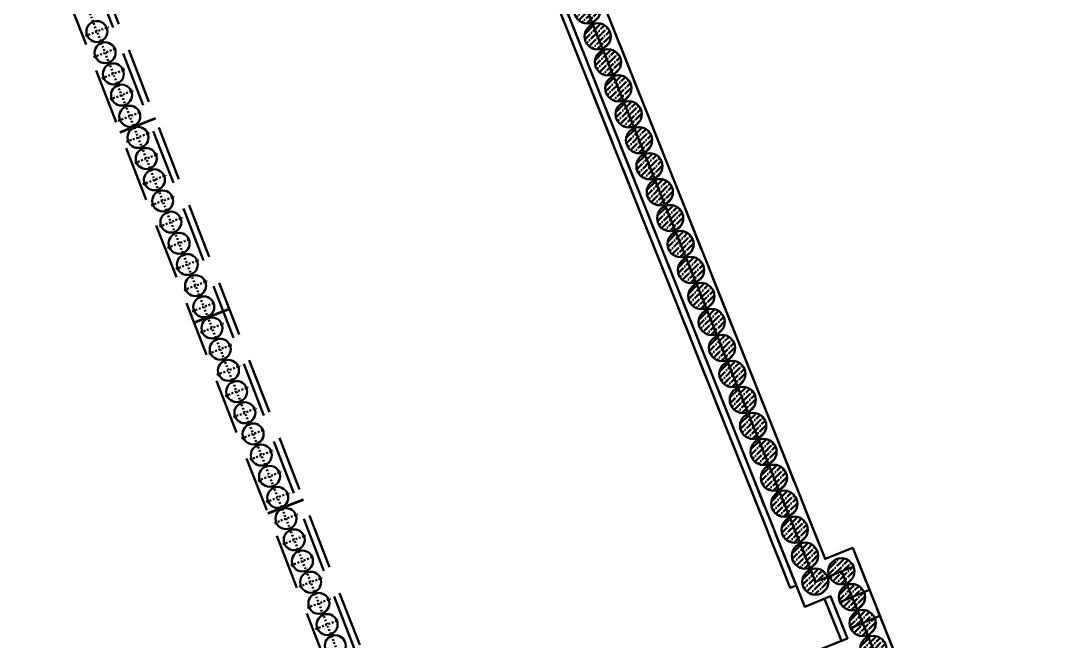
# Model space of a CAD drawing. Extents: x 9773 to 10136, y 10676 to 11757.
# Drawn here: x 9904.7 to 9964.5, y 11186.2 to 11221.7 of the extents above; entities that cross this region are included whole.
import ezdxf

# ---------------------------------------------------------------- set-up
doc = ezdxf.new("R2010")
doc.units = 0
for name, pattern in [('CONTI', [0]), ('DASHDOT', [1, 0.5, -0.25, 0, -0.25]), ('HIDDEN2', [4.7625, 3.175, -1.5875])]:
    doc.linetypes.add(name, pattern=pattern)
for name, color, linetype, lineweight in [('HATCH', 8, 'Continuous', 0), ('OSI', 3, 'DASHDOT', 9), ('SIZE', 142, 'Continuous', 9), ('ПС', 5, 'Continuous', 40)]:
    doc.layers.add(name, color=color, linetype=linetype, lineweight=lineweight)
doc.layers.add('HIDDEN', color=6, linetype='HIDDEN2')
doc.layers.add('PILE_HID', color=40, linetype='CONTI')
pattern_1 = [(45, (-43.69053, 106.80933), (0.1178658616, 0.4321748258), [0.555625, -0.111125, 0, -0.111125])]
pattern_2 = [(45, (-43.09704, 105.32348), (0.1178658616, 0.4321748258), [0.555625, -0.111125, 0, -0.111125])]
pattern_3 = [(45, (-42.50355, 103.83762), (0.1178658616, 0.4321748258), [0.555625, -0.111125, 0, -0.111125])]
pattern_4 = [(45, (-41.91006, 102.35176), (0.1178658616, 0.4321748258), [0.555625, -0.111125, 0, -0.111125])]
pattern_5 = [(45, (-41.31657, 100.8659), (0.1178658616, 0.4321748258), [0.555625, -0.111125, 0, -0.111125])]
pattern_6 = [(45, (-40.72308, 99.38005), (0.1178658616, 0.4321748258), [0.555625, -0.111125, 0, -0.111125])]
pattern_7 = [(45, (-40.12958, 97.8942), (0.1178658616, 0.4321748258), [0.555625, -0.111125, 0, -0.111125])]
pattern_8 = [(45, (-39.5361, 96.40834), (0.1178658616, 0.4321748258), [0.555625, -0.111125, 0, -0.111125])]
pattern_9 = [(45, (-38.9426, 94.92248), (0.1178658616, 0.4321748258), [0.555625, -0.111125, 0, -0.111125])]
pattern_10 = [(45, (-38.34911, 93.43662), (0.1178658616, 0.4321748258), [0.555625, -0.111125, 0, -0.111125])]
pattern_11 = [(45, (-37.75562, 91.95077), (0.1178658616, 0.4321748258), [0.555625, -0.111125, 0, -0.111125])]
pattern_12 = [(45, (-37.16213, 90.46491), (0.1178658616, 0.4321748258), [0.555625, -0.111125, 0, -0.111125])]
pattern_13 = [(45, (-36.56864, 88.97906), (0.1178658616, 0.4321748258), [0.555625, -0.111125, 0, -0.111125])]
pattern_14 = [(45, (-35.97515, 87.4932), (0.1178658616, 0.4321748258), [0.555625, -0.111125, 0, -0.111125])]
pattern_15 = [(45, (-35.38166, 86.00734), (0.1178658616, 0.4321748258), [0.555625, -0.111125, 0, -0.111125])]
pattern_16 = [(45, (-34.78817, 84.52149), (0.1178658616, 0.4321748258), [0.555625, -0.111125, 0, -0.111125])]
pattern_17 = [(45, (-34.19468, 83.03563), (0.1178658616, 0.4321748258), [0.555625, -0.111125, 0, -0.111125])]
pattern_18 = [(45, (-33.6012, 81.54977), (0.1178658616, 0.4321748258), [0.555625, -0.111125, 0, -0.111125])]
pattern_19 = [(45, (-33.0077, 80.06392), (0.1178658616, 0.4321748258), [0.555625, -0.111125, 0, -0.111125])]
pattern_20 = [(45, (-32.4142, 78.57806), (0.1178658616, 0.4321748258), [0.555625, -0.111125, 0, -0.111125])]
pattern_21 = [(45, (-31.82072, 77.0922), (0.1178658616, 0.4321748258), [0.555625, -0.111125, 0, -0.111125])]
pattern_22 = [(45, (-31.22723, 75.60635), (0.1178658616, 0.4321748258), [0.555625, -0.111125, 0, -0.111125])]
pattern_23 = [(45, (-30.63374, 74.1205), (0.1178658616, 0.4321748258), [0.555625, -0.111125, 0, -0.111125])]
pattern_24 = [(45, (-29.14788, 74.71398), (0.1178658616, 0.4321748258), [0.555625, -0.111125, 0, -0.111125])]
pattern_25 = [(45, (-28.55449, 73.22837), (0.1178658616, 0.4321748258), [0.555625, -0.111125, 0, -0.111125])]
pattern_26 = [(45, (-27.9304, 71.75482), (0.1178658616, 0.4321748258), [0.555625, -0.111125, 0, -0.111125])]
pattern_27 = [(45, (-27.32146, 70.27477), (0.1178658616, 0.4321748258), [0.555625, -0.111125, 0, -0.111125])]

# ---------------------------------------------------------------- blocks, each defined once
blk = doc.blocks.new('45245242')
at = {"layer": 'HATCH', "lineweight": 50}
h = blk.add_hatch(dxfattribs=at)
h.set_pattern_fill('ANSI36', color=5, scale=0.07)
h.set_pattern_definition(pattern_1)
h.paths.add_polyline_path([(9936.786, 11222.993, 0.306578), (9936.314, 11222.297, 0.095507), (9936.368, 11222.018), (9937.064, 11222.297)])
h.paths.add_polyline_path([(9936.786, 11222.993), (9937.064, 11222.297), (9937.761, 11222.576, 0.414214)])
h.paths.add_polyline_path([(9937.814, 11222.297, 0.095507), (9937.761, 11222.576), (9937.064, 11222.297), (9937.343, 11221.601, 0.306578)])
h.paths.add_polyline_path([(9937.064, 11222.297), (9936.368, 11222.018, 0.414214), (9937.343, 11221.601)])
h = blk.add_hatch(dxfattribs=at)
h.set_pattern_fill('ANSI36', color=5, scale=0.07)
h.set_pattern_definition(pattern_2)
h.paths.add_polyline_path([(9937.379, 11221.507, 0.306578), (9936.908, 11220.811, 0.095507), (9936.962, 11220.532), (9937.658, 11220.811)])
h.paths.add_polyline_path([(9937.379, 11221.507), (9937.658, 11220.811), (9938.354, 11221.09, 0.414214)])
h.paths.add_polyline_path([(9938.408, 11220.811, 0.095507), (9938.354, 11221.09), (9937.658, 11220.811), (9937.937, 11220.115, 0.306578)])
h.paths.add_polyline_path([(9937.658, 11220.811), (9936.962, 11220.532, 0.414214), (9937.937, 11220.115)])
h = blk.add_hatch(dxfattribs=at)
h.set_pattern_fill('ANSI36', color=5, scale=0.07)
h.set_pattern_definition(pattern_3)
h.paths.add_polyline_path([(9937.973, 11220.021, 0.306578), (9937.501, 11219.325, 0.095507), (9937.555, 11219.046), (9938.251, 11219.325)])
h.paths.add_polyline_path([(9937.973, 11220.021), (9938.251, 11219.325), (9938.948, 11219.604, 0.414214)])
h.paths.add_polyline_path([(9939.001, 11219.325, 0.095507), (9938.948, 11219.604), (9938.251, 11219.325), (9938.53, 11218.629, 0.306578)])
h.paths.add_polyline_path([(9938.251, 11219.325), (9937.555, 11219.046, 0.414214), (9938.53, 11218.629)])
h = blk.add_hatch(dxfattribs=at)
h.set_pattern_fill('ANSI36', color=5, scale=0.07)
h.set_pattern_definition(pattern_4)
h.paths.add_polyline_path([(9938.566, 11218.536, 0.306578), (9938.095, 11217.839, 0.095507), (9938.149, 11217.56), (9938.845, 11217.839)])
h.paths.add_polyline_path([(9938.566, 11218.536), (9938.845, 11217.839), (9939.541, 11218.118, 0.414214)])
h.paths.add_polyline_path([(9939.595, 11217.839, 0.095507), (9939.541, 11218.118), (9938.845, 11217.839), (9939.124, 11217.143, 0.306578)])
h.paths.add_polyline_path([(9938.845, 11217.839), (9938.149, 11217.56, 0.414214), (9939.124, 11217.143)])
h = blk.add_hatch(dxfattribs=at)
h.set_pattern_fill('ANSI36', color=5, scale=0.07)
h.set_pattern_definition(pattern_5)
h.paths.add_polyline_path([(9939.16, 11217.05, 0.306578), (9938.688, 11216.353, 0.095507), (9938.742, 11216.075), (9939.438, 11216.353)])
h.paths.add_polyline_path([(9939.16, 11217.05), (9939.438, 11216.353), (9940.135, 11216.632, 0.414214)])
h.paths.add_polyline_path([(9940.188, 11216.353, 0.095507), (9940.135, 11216.632), (9939.438, 11216.353), (9939.717, 11215.657, 0.306578)])
h.paths.add_polyline_path([(9939.438, 11216.353), (9938.742, 11216.075, 0.414214), (9939.717, 11215.657)])
h = blk.add_hatch(dxfattribs=at)
h.set_pattern_fill('ANSI36', color=5, scale=0.07)
h.set_pattern_definition(pattern_6)
h.paths.add_polyline_path([(9939.753, 11215.564, 0.306578), (9939.282, 11214.868, 0.095507), (9939.336, 11214.589), (9940.032, 11214.868)])
h.paths.add_polyline_path([(9939.753, 11215.564), (9940.032, 11214.868), (9940.728, 11215.146, 0.414214)])
h.paths.add_polyline_path([(9940.782, 11214.868, 0.095507), (9940.728, 11215.146), (9940.032, 11214.868), (9940.311, 11214.171, 0.306578)])
h.paths.add_polyline_path([(9940.032, 11214.868), (9939.336, 11214.589, 0.414214), (9940.311, 11214.171)])
h = blk.add_hatch(dxfattribs=at)
h.set_pattern_fill('ANSI36', color=5, scale=0.07)
h.set_pattern_definition(pattern_7)
h.paths.add_polyline_path([(9940.347, 11214.078, 0.306578), (9939.875, 11213.382, 0.095507), (9939.929, 11213.103), (9940.625, 11213.382)])
h.paths.add_polyline_path([(9940.347, 11214.078), (9940.625, 11213.382), (9941.322, 11213.661, 0.414214)])
h.paths.add_polyline_path([(9941.375, 11213.382, 0.095507), (9941.322, 11213.661), (9940.625, 11213.382), (9940.904, 11212.685, 0.306578)])
h.paths.add_polyline_path([(9940.625, 11213.382), (9939.929, 11213.103, 0.414214), (9940.904, 11212.685)])
h = blk.add_hatch(dxfattribs=at)
h.set_pattern_fill('ANSI36', color=5, scale=0.07)
h.set_pattern_definition(pattern_8)
h.paths.add_polyline_path([(9940.94, 11212.592, 0.306578), (9940.469, 11211.896, 0.095507), (9940.523, 11211.617), (9941.219, 11211.896)])
h.paths.add_polyline_path([(9940.94, 11212.592), (9941.219, 11211.896), (9941.915, 11212.175, 0.414214)])
h.paths.add_polyline_path([(9941.969, 11211.896, 0.095507), (9941.915, 11212.175), (9941.219, 11211.896), (9941.498, 11211.2, 0.306578)])
h.paths.add_polyline_path([(9941.219, 11211.896), (9940.523, 11211.617, 0.414214), (9941.498, 11211.2)])
h = blk.add_hatch(dxfattribs=at)
h.set_pattern_fill('ANSI36', color=5, scale=0.07)
h.set_pattern_definition(pattern_9)
h.paths.add_polyline_path([(9941.534, 11211.106, 0.306578), (9941.062, 11210.41, 0.095507), (9941.116, 11210.131), (9941.812, 11210.41)])
h.paths.add_polyline_path([(9941.534, 11211.106), (9941.812, 11210.41), (9942.509, 11210.689, 0.414214)])
h.paths.add_polyline_path([(9942.562, 11210.41, 0.095507), (9942.509, 11210.689), (9941.812, 11210.41), (9942.091, 11209.714, 0.306578)])
h.paths.add_polyline_path([(9941.812, 11210.41), (9941.116, 11210.131, 0.414214), (9942.091, 11209.714)])
h = blk.add_hatch(dxfattribs=at)
h.set_pattern_fill('ANSI36', color=5, scale=0.07)
h.set_pattern_definition(pattern_10)
h.paths.add_polyline_path([(9942.127, 11209.62, 0.306578), (9941.656, 11208.924, 0.095507), (9941.71, 11208.645), (9942.406, 11208.924)])
h.paths.add_polyline_path([(9942.127, 11209.62), (9942.406, 11208.924), (9943.102, 11209.203, 0.414214)])
h.paths.add_polyline_path([(9943.156, 11208.924, 0.095507), (9943.102, 11209.203), (9942.406, 11208.924), (9942.685, 11208.228, 0.306578)])
h.paths.add_polyline_path([(9942.406, 11208.924), (9941.71, 11208.645, 0.414214), (9942.685, 11208.228)])
h = blk.add_hatch(dxfattribs=at)
h.set_pattern_fill('ANSI36', color=5, scale=0.07)
h.set_pattern_definition(pattern_11)
h.paths.add_polyline_path([(9942.721, 11208.135, 0.306578), (9942.249, 11207.438, 0.095507), (9942.303, 11207.159), (9942.999, 11207.438)])
h.paths.add_polyline_path([(9942.721, 11208.135), (9942.999, 11207.438), (9943.696, 11207.717, 0.414214)])
h.paths.add_polyline_path([(9943.749, 11207.438, 0.095507), (9943.696, 11207.717), (9942.999, 11207.438), (9943.278, 11206.742, 0.306578)])
h.paths.add_polyline_path([(9942.999, 11207.438), (9942.303, 11207.159, 0.414214), (9943.278, 11206.742)])
h = blk.add_hatch(dxfattribs=at)
h.set_pattern_fill('ANSI36', color=5, scale=0.07)
h.set_pattern_definition(pattern_12)
h.paths.add_polyline_path([(9943.314, 11206.649, 0.306578), (9942.843, 11205.952, 0.095507), (9942.897, 11205.674), (9943.593, 11205.952)])
h.paths.add_polyline_path([(9943.314, 11206.649), (9943.593, 11205.952), (9944.289, 11206.231, 0.414214)])
h.paths.add_polyline_path([(9944.343, 11205.952, 0.095507), (9944.289, 11206.231), (9943.593, 11205.952), (9943.872, 11205.256, 0.306578)])
h.paths.add_polyline_path([(9943.593, 11205.952), (9942.897, 11205.674, 0.414214), (9943.872, 11205.256)])
h = blk.add_hatch(dxfattribs=at)
h.set_pattern_fill('ANSI36', color=5, scale=0.07)
h.set_pattern_definition(pattern_13)
h.paths.add_polyline_path([(9943.908, 11205.163, 0.306578), (9943.436, 11204.467, 0.095507), (9943.49, 11204.188), (9944.186, 11204.467)])
h.paths.add_polyline_path([(9943.908, 11205.163), (9944.186, 11204.467), (9944.883, 11204.745, 0.414214)])
h.paths.add_polyline_path([(9944.936, 11204.467, 0.095507), (9944.883, 11204.745), (9944.186, 11204.467), (9944.465, 11203.77, 0.306578)])
h.paths.add_polyline_path([(9944.186, 11204.467), (9943.49, 11204.188, 0.414214), (9944.465, 11203.77)])
h = blk.add_hatch(dxfattribs=at)
h.set_pattern_fill('ANSI36', color=5, scale=0.07)
h.set_pattern_definition(pattern_14)
h.paths.add_polyline_path([(9944.501, 11203.677, 0.306578), (9944.03, 11202.981, 0.095507), (9944.084, 11202.702), (9944.78, 11202.981)])
h.paths.add_polyline_path([(9944.501, 11203.677), (9944.78, 11202.981), (9945.476, 11203.26, 0.414214)])
h.paths.add_polyline_path([(9945.53, 11202.981, 0.095507), (9945.476, 11203.26), (9944.78, 11202.981), (9945.059, 11202.284, 0.306578)])
h.paths.add_polyline_path([(9944.78, 11202.981), (9944.084, 11202.702, 0.414214), (9945.059, 11202.284)])
h = blk.add_hatch(dxfattribs=at)
h.set_pattern_fill('ANSI36', color=5, scale=0.07)
h.set_pattern_definition(pattern_15)
h.paths.add_polyline_path([(9945.095, 11202.191, 0.306578), (9944.623, 11201.495, 0.095507), (9944.677, 11201.216), (9945.373, 11201.495)])
h.paths.add_polyline_path([(9945.095, 11202.191), (9945.373, 11201.495), (9946.07, 11201.774, 0.414214)])
h.paths.add_polyline_path([(9946.123, 11201.495, 0.095507), (9946.07, 11201.774), (9945.373, 11201.495), (9945.652, 11200.799, 0.306578)])
h.paths.add_polyline_path([(9945.373, 11201.495), (9944.677, 11201.216, 0.414214), (9945.652, 11200.799)])
h = blk.add_hatch(dxfattribs=at)
h.set_pattern_fill('ANSI36', color=5, scale=0.07)
h.set_pattern_definition(pattern_16)
h.paths.add_polyline_path([(9945.688, 11200.705, 0.306578), (9945.217, 11200.009, 0.095507), (9945.271, 11199.73), (9945.967, 11200.009)])
h.paths.add_polyline_path([(9945.688, 11200.705), (9945.967, 11200.009), (9946.663, 11200.288, 0.414214)])
h.paths.add_polyline_path([(9946.717, 11200.009, 0.095507), (9946.663, 11200.288), (9945.967, 11200.009), (9946.246, 11199.313, 0.306578)])
h.paths.add_polyline_path([(9945.967, 11200.009), (9945.271, 11199.73, 0.414214), (9946.246, 11199.313)])
h = blk.add_hatch(dxfattribs=at)
h.set_pattern_fill('ANSI36', color=5, scale=0.07)
h.set_pattern_definition(pattern_17)
h.paths.add_polyline_path([(9946.282, 11199.219, 0.306578), (9945.81, 11198.523, 0.095507), (9945.864, 11198.244), (9946.56, 11198.523)])
h.paths.add_polyline_path([(9946.282, 11199.219), (9946.56, 11198.523), (9947.257, 11198.802, 0.414214)])
h.paths.add_polyline_path([(9947.31, 11198.523, 0.095507), (9947.257, 11198.802), (9946.56, 11198.523), (9946.839, 11197.827, 0.306578)])
h.paths.add_polyline_path([(9946.56, 11198.523), (9945.864, 11198.244, 0.414214), (9946.839, 11197.827)])
h = blk.add_hatch(dxfattribs=at)
h.set_pattern_fill('ANSI36', color=5, scale=0.07)
h.set_pattern_definition(pattern_18)
h.paths.add_polyline_path([(9946.875, 11197.734, 0.306578), (9946.404, 11197.037, 0.095507), (9946.458, 11196.758), (9947.154, 11197.037)])
h.paths.add_polyline_path([(9946.875, 11197.734), (9947.154, 11197.037), (9947.85, 11197.316, 0.414214)])
h.paths.add_polyline_path([(9947.904, 11197.037, 0.095507), (9947.85, 11197.316), (9947.154, 11197.037), (9947.433, 11196.341, 0.306578)])
h.paths.add_polyline_path([(9947.154, 11197.037), (9946.458, 11196.758, 0.414214), (9947.433, 11196.341)])
h = blk.add_hatch(dxfattribs=at)
h.set_pattern_fill('ANSI36', color=5, scale=0.07)
h.set_pattern_definition(pattern_19)
h.paths.add_polyline_path([(9947.469, 11196.248, 0.306578), (9946.997, 11195.551, 0.095507), (9947.051, 11195.273), (9947.747, 11195.551)])
h.paths.add_polyline_path([(9947.469, 11196.248), (9947.747, 11195.551), (9948.444, 11195.83, 0.414214)])
h.paths.add_polyline_path([(9948.497, 11195.551, 0.095507), (9948.444, 11195.83), (9947.747, 11195.551), (9948.026, 11194.855, 0.306578)])
h.paths.add_polyline_path([(9947.747, 11195.551), (9947.051, 11195.273, 0.414214), (9948.026, 11194.855)])
h = blk.add_hatch(dxfattribs=at)
h.set_pattern_fill('ANSI36', color=5, scale=0.07)
h.set_pattern_definition(pattern_20)
h.paths.add_polyline_path([(9948.062, 11194.762, 0.306578), (9947.591, 11194.066, 0.095507), (9947.645, 11193.787), (9948.341, 11194.066)])
h.paths.add_polyline_path([(9948.062, 11194.762), (9948.341, 11194.066), (9949.037, 11194.344, 0.414214)])
h.paths.add_polyline_path([(9949.091, 11194.066, 0.095507), (9949.037, 11194.344), (9948.341, 11194.066), (9948.62, 11193.369, 0.306578)])
h.paths.add_polyline_path([(9948.341, 11194.066), (9947.645, 11193.787, 0.414214), (9948.62, 11193.369)])
h = blk.add_hatch(dxfattribs=at)
h.set_pattern_fill('ANSI36', color=5, scale=0.07)
h.set_pattern_definition(pattern_21)
h.paths.add_polyline_path([(9948.655, 11193.276, 0.306578), (9948.184, 11192.58, 0.095507), (9948.238, 11192.301), (9948.934, 11192.58)])
h.paths.add_polyline_path([(9948.655, 11193.276), (9948.934, 11192.58), (9949.631, 11192.859, 0.414214)])
h.paths.add_polyline_path([(9949.684, 11192.58, 0.095507), (9949.631, 11192.859), (9948.934, 11192.58), (9949.213, 11191.883, 0.306578)])
h.paths.add_polyline_path([(9948.934, 11192.58), (9948.238, 11192.301, 0.414214), (9949.213, 11191.883)])
h = blk.add_hatch(dxfattribs=at)
h.set_pattern_fill('ANSI36', color=5, scale=0.07)
h.set_pattern_definition(pattern_22)
h.paths.add_polyline_path([(9949.249, 11191.79, 0.306578), (9948.778, 11191.094, 0.095507), (9948.832, 11190.815), (9949.528, 11191.094)])
h.paths.add_polyline_path([(9949.249, 11191.79), (9949.528, 11191.094), (9950.224, 11191.373, 0.414214)])
h.paths.add_polyline_path([(9950.278, 11191.094, 0.095507), (9950.224, 11191.373), (9949.528, 11191.094), (9949.807, 11190.398, 0.306578)])
h.paths.add_polyline_path([(9949.528, 11191.094), (9948.832, 11190.815, 0.414214), (9949.807, 11190.398)])
h = blk.add_hatch(dxfattribs=at)
h.set_pattern_fill('ANSI36', color=5, scale=0.07)
h.set_pattern_definition(pattern_24)
h.paths.add_polyline_path([(9951.328, 11190.898, 0.306578), (9950.857, 11190.201, 0.095507), (9950.911, 11189.923), (9951.607, 11190.201)])
h.paths.add_polyline_path([(9951.328, 11190.898), (9951.607, 11190.201), (9952.303, 11190.48, 0.414214)])
h.paths.add_polyline_path([(9952.357, 11190.201, 0.095507), (9952.303, 11190.48), (9951.607, 11190.201), (9951.886, 11189.505, 0.306578)])
h.paths.add_polyline_path([(9951.607, 11190.201), (9950.911, 11189.923, 0.414214), (9951.886, 11189.505)])
h = blk.add_hatch(dxfattribs=at)
h.set_pattern_fill('ANSI36', color=5, scale=0.07)
h.set_pattern_definition(pattern_23)
h.paths.add_polyline_path([(9949.842, 11190.304, 0.306578), (9949.371, 11189.608, 0.095507), (9949.425, 11189.329), (9950.121, 11189.608)])
h.paths.add_polyline_path([(9949.842, 11190.304), (9950.121, 11189.608), (9950.818, 11189.887, 0.414214)])
h.paths.add_polyline_path([(9950.871, 11189.608, 0.095507), (9950.818, 11189.887), (9950.121, 11189.608), (9950.4, 11188.912, 0.306578)])
h.paths.add_polyline_path([(9950.121, 11189.608), (9949.425, 11189.329, 0.414214), (9950.4, 11188.912)])
h = blk.add_hatch(dxfattribs=at)
h.set_pattern_fill('ANSI36', color=5, scale=0.07)
h.set_pattern_definition(pattern_25)
h.paths.add_polyline_path([(9951.922, 11189.412, 0.306578), (9951.451, 11188.716, 0.095507), (9951.504, 11188.437), (9952.201, 11188.716)])
h.paths.add_polyline_path([(9951.922, 11189.412), (9952.201, 11188.716), (9952.897, 11188.995, 0.414214)])
h.paths.add_polyline_path([(9952.951, 11188.716, 0.095507), (9952.897, 11188.995), (9952.201, 11188.716), (9952.479, 11188.02, 0.306578)])
h.paths.add_polyline_path([(9952.201, 11188.716), (9951.504, 11188.437, 0.414214), (9952.479, 11188.02)])
h = blk.add_hatch(dxfattribs=at)
h.set_pattern_fill('ANSI36', color=5, scale=0.07)
h.set_pattern_definition(pattern_26)
h.paths.add_polyline_path([(9952.546, 11187.939, 0.306578), (9952.075, 11187.242, 0.095507), (9952.128, 11186.964), (9952.825, 11187.242)])
h.paths.add_polyline_path([(9952.546, 11187.939), (9952.825, 11187.242), (9953.521, 11187.521, 0.414214)])
h.paths.add_polyline_path([(9953.575, 11187.242, 0.095507), (9953.521, 11187.521), (9952.825, 11187.242), (9953.103, 11186.546, 0.306578)])
h.paths.add_polyline_path([(9952.825, 11187.242), (9952.128, 11186.964, 0.414214), (9953.103, 11186.546)])
h = blk.add_hatch(dxfattribs=at)
h.set_pattern_fill('ANSI36', color=5, scale=0.07)
h.set_pattern_definition(pattern_27)
h.paths.add_polyline_path([(9953.155, 11186.459, 0.306578), (9952.684, 11185.762, 0.095507), (9952.737, 11185.483), (9953.434, 11185.762)])
h.paths.add_polyline_path([(9953.155, 11186.459), (9953.434, 11185.762), (9954.13, 11186.041, 0.414214)])
h.paths.add_polyline_path([(9954.184, 11185.762, 0.095507), (9954.13, 11186.041), (9953.434, 11185.762), (9953.712, 11185.066, 0.306578)])
h.paths.add_polyline_path([(9953.434, 11185.762), (9952.737, 11185.483, 0.414214), (9953.712, 11185.066)])
at = {"layer": 'HIDDEN', "color": 5, "lineweight": 50}
for p, q in [((9939.235, 11145.839), (9906.753, 11229.507)), ((9939.554, 11146.039), (9907.096, 11229.645)), ((9937.681, 11144.868), (9905.699, 11227.249)), ((9912.347, 11216.122), (9910.324, 11215.336)), ((9912.354, 11216.103), (9910.331, 11215.318)), ((9916.581, 11205.215), (9914.558, 11204.429)), ((9916.588, 11205.196), (9914.565, 11204.411)), ((9920.815, 11194.308), (9918.792, 11193.522)), ((9920.822, 11194.289), (9918.8, 11193.504)), ((9950.65, 11188.635), (9951.614, 11186.22))]:
    blk.add_line(p, q, dxfattribs=at)
for points in [[(9912.194, 11285.91), (9910.708, 11285.316), (9949.508, 11188.178), (9950.994, 11188.772), (9951.958, 11186.357), (9950.472, 11185.764), (9962.582, 11159.026), (9962.773, 11158.971), (9964.525, 11160.069), (9953.431, 11184.56), (9954.817, 11185.13), (9952.258, 11191.538), (9950.679, 11190.908), (9913.437, 11284.145), (9915.016, 11284.776), (9912.494, 11291.091)], [(9911.191, 11284.109), (9910.847, 11283.972), (9948.682, 11189.248), (9949.026, 11189.386)]]:
    blk.add_lwpolyline(points, dxfattribs=at)
at = {"layer": 'OSI', "color": 5, "lineweight": 50}
for p, q in [((9938.892, 11144.096), (9906.18, 11228.359)), ((9908.343, 11220.832), (9909.662, 11221.344)), ((9908.813, 11219.62), (9910.133, 11220.132)), ((9909.284, 11218.408), (9910.603, 11218.92)), ((9909.754, 11217.196), (9911.074, 11217.708)), ((9910.225, 11215.984), (9911.544, 11216.496)), ((9910.695, 11214.773), (9912.014, 11215.285)), ((9911.166, 11213.561), (9912.485, 11214.073)), ((9911.636, 11212.349), (9912.955, 11212.861)), ((9912.107, 11211.137), (9913.426, 11211.649)), ((9912.577, 11209.925), (9913.896, 11210.437)), ((9913.048, 11208.713), (9914.367, 11209.225)), ((9913.518, 11207.501), (9914.837, 11208.013)), ((9913.989, 11206.289), (9915.308, 11206.801)), ((9914.459, 11205.077), (9915.778, 11205.59)), ((9914.93, 11203.866), (9916.249, 11204.378)), ((9915.4, 11202.654), (9916.719, 11203.166)), ((9915.871, 11201.442), (9917.19, 11201.954)), ((9916.341, 11200.23), (9917.66, 11200.742)), ((9916.812, 11199.018), (9918.131, 11199.53)), ((9917.282, 11197.806), (9918.601, 11198.318)), ((9917.753, 11196.594), (9919.072, 11197.106)), ((9918.223, 11195.382), (9919.542, 11195.895)), ((9918.693, 11194.171), (9920.013, 11194.683)), ((9919.164, 11192.959), (9920.483, 11193.471)), ((9919.634, 11191.747), (9920.954, 11192.259)), ((9920.105, 11190.535), (9921.424, 11191.047)), ((9920.575, 11189.323), (9921.894, 11189.835)), ((9921.046, 11188.111), (9922.365, 11188.623)), ((9921.516, 11186.899), (9922.835, 11187.411))]:
    blk.add_line(p, q, dxfattribs=at).dxf.unprotected_set("ltscale", 0)
at = {"layer": 'OSI', "color": 5, "lineweight": 50, "ltscale": 2}
for p, q in [((9953.856, 11184.735), (9951.607, 11190.201)), ((9953.218, 11189.134), (9951.522, 11188.437)), ((9953.811, 11187.648), (9952.131, 11186.957))]:
    blk.add_line(p, q, dxfattribs=at)
at = {"layer": 'OSI', "color": 5, "lineweight": 50, "ltscale": 2, "flags": 128}
blk.add_lwpolyline([(9860.073, 11421.816), (9861.045, 11418.751), (9862.016, 11415.686), (9863.952, 11409.577), (9866.625, 11402.227), (9869.308, 11394.849), (9872.607, 11385.409), (9876.019, 11376.023), (9879.525, 11366.729), (9883.125, 11357.451), (9886.79, 11348.177), (9890.491, 11338.898), (9910.357, 11289.16), (9911.843, 11289.754), (9913.624, 11285.296), (9912.138, 11284.703), (9950.121, 11189.608), (9952.304, 11190.48)], dxfattribs=at)
at = {"layer": 'PILE_HID', "color": 5, "lineweight": 50, "ltscale": 100}
for centre in [(9937.064, 11222.297), (9937.658, 11220.811), (9938.251, 11219.325), (9938.845, 11217.839), (9939.438, 11216.353), (9940.032, 11214.868), (9940.625, 11213.382), (9941.219, 11211.896), (9941.812, 11210.41), (9942.406, 11208.924), (9942.999, 11207.438), (9943.593, 11205.952), (9944.186, 11204.467), (9944.78, 11202.981), (9945.373, 11201.495), (9945.967, 11200.009), (9946.56, 11198.523), (9947.154, 11197.037), (9947.747, 11195.551), (9948.341, 11194.066), (9948.934, 11192.58), (9949.528, 11191.094), (9951.607, 11190.201), (9950.121, 11189.608), (9952.216, 11188.722), (9952.825, 11187.242), (9953.433, 11185.763)]:
    blk.add_circle(centre, 0.75, dxfattribs=at)
at = {"layer": 'PILE_HID', "color": 5, "lineweight": 50, "ltscale": 0.05}
for centre in [(9909.003, 11221.088), (9909.473, 11219.876), (9909.944, 11218.664), (9910.414, 11217.452), (9910.884, 11216.24), (9911.355, 11215.029), (9911.825, 11213.817), (9912.296, 11212.605), (9912.766, 11211.393), (9913.237, 11210.181), (9913.707, 11208.969), (9914.178, 11207.757), (9914.648, 11206.545), (9915.119, 11205.334), (9915.589, 11204.122), (9916.06, 11202.91), (9916.53, 11201.698), (9917.001, 11200.486), (9917.471, 11199.274), (9917.942, 11198.062), (9918.412, 11196.85), (9918.883, 11195.638), (9919.353, 11194.427), (9919.824, 11193.215), (9920.294, 11192.003), (9920.764, 11190.791), (9921.235, 11189.579), (9921.705, 11188.367), (9922.176, 11187.155), (9922.646, 11185.943)]:
    blk.add_circle(centre, 0.6, dxfattribs=at)

msp = doc.modelspace()

# ---------------------------------------------------------------- hatches: boundary and pattern name
at = {"layer": 'ПС', "lineweight": 50}
h = msp.add_hatch(dxfattribs=at)
h.set_pattern_fill('ANSI36', color=5, scale=0.07)
h.set_pattern_definition(pattern_1)
h.paths.add_polyline_path([(9936.786, 11222.993, 0.306578), (9936.314, 11222.297, 0.095507), (9936.368, 11222.018), (9937.064, 11222.297)])
h.paths.add_polyline_path([(9936.786, 11222.993), (9937.064, 11222.297), (9937.761, 11222.576, 0.414214)])
h.paths.add_polyline_path([(9937.814, 11222.297, 0.095507), (9937.761, 11222.576), (9937.064, 11222.297), (9937.343, 11221.601, 0.306578)])
h.paths.add_polyline_path([(9937.064, 11222.297), (9936.368, 11222.018, 0.414214), (9937.343, 11221.601)])
h = msp.add_hatch(dxfattribs=at)
h.set_pattern_fill('ANSI36', color=5, scale=0.07)
h.set_pattern_definition(pattern_2)
h.paths.add_polyline_path([(9937.379, 11221.507, 0.306578), (9936.908, 11220.811, 0.095507), (9936.962, 11220.532), (9937.658, 11220.811)])
h.paths.add_polyline_path([(9937.379, 11221.507), (9937.658, 11220.811), (9938.354, 11221.09, 0.414214)])
h.paths.add_polyline_path([(9938.408, 11220.811, 0.095507), (9938.354, 11221.09), (9937.658, 11220.811), (9937.937, 11220.115, 0.306578)])
h.paths.add_polyline_path([(9937.658, 11220.811), (9936.962, 11220.532, 0.414214), (9937.937, 11220.115)])
h = msp.add_hatch(dxfattribs=at)
h.set_pattern_fill('ANSI36', color=5, scale=0.07)
h.set_pattern_definition(pattern_3)
h.paths.add_polyline_path([(9937.973, 11220.021, 0.306578), (9937.501, 11219.325, 0.095507), (9937.555, 11219.046), (9938.251, 11219.325)])
h.paths.add_polyline_path([(9937.973, 11220.021), (9938.251, 11219.325), (9938.948, 11219.604, 0.414214)])
h.paths.add_polyline_path([(9939.001, 11219.325, 0.095507), (9938.948, 11219.604), (9938.251, 11219.325), (9938.53, 11218.629, 0.306578)])
h.paths.add_polyline_path([(9938.251, 11219.325), (9937.555, 11219.046, 0.414214), (9938.53, 11218.629)])
h = msp.add_hatch(dxfattribs=at)
h.set_pattern_fill('ANSI36', color=5, scale=0.07)
h.set_pattern_definition(pattern_4)
h.paths.add_polyline_path([(9938.566, 11218.536, 0.306578), (9938.095, 11217.839, 0.095507), (9938.149, 11217.56), (9938.845, 11217.839)])
h.paths.add_polyline_path([(9938.566, 11218.536), (9938.845, 11217.839), (9939.541, 11218.118, 0.414214)])
h.paths.add_polyline_path([(9939.595, 11217.839, 0.095507), (9939.541, 11218.118), (9938.845, 11217.839), (9939.124, 11217.143, 0.306578)])
h.paths.add_polyline_path([(9938.845, 11217.839), (9938.149, 11217.56, 0.414214), (9939.124, 11217.143)])
h = msp.add_hatch(dxfattribs=at)
h.set_pattern_fill('ANSI36', color=5, scale=0.07)
h.set_pattern_definition(pattern_5)
h.paths.add_polyline_path([(9939.16, 11217.05, 0.306578), (9938.688, 11216.353, 0.095507), (9938.742, 11216.075), (9939.438, 11216.353)])
h.paths.add_polyline_path([(9939.16, 11217.05), (9939.438, 11216.353), (9940.135, 11216.632, 0.414214)])
h.paths.add_polyline_path([(9940.188, 11216.353, 0.095507), (9940.135, 11216.632), (9939.438, 11216.353), (9939.717, 11215.657, 0.306578)])
h.paths.add_polyline_path([(9939.438, 11216.353), (9938.742, 11216.075, 0.414214), (9939.717, 11215.657)])
h = msp.add_hatch(dxfattribs=at)
h.set_pattern_fill('ANSI36', color=5, scale=0.07)
h.set_pattern_definition(pattern_6)
h.paths.add_polyline_path([(9939.753, 11215.564, 0.306578), (9939.282, 11214.868, 0.095507), (9939.336, 11214.589), (9940.032, 11214.868)])
h.paths.add_polyline_path([(9939.753, 11215.564), (9940.032, 11214.868), (9940.728, 11215.146, 0.414214)])
h.paths.add_polyline_path([(9940.782, 11214.868, 0.095507), (9940.728, 11215.146), (9940.032, 11214.868), (9940.311, 11214.171, 0.306578)])
h.paths.add_polyline_path([(9940.032, 11214.868), (9939.336, 11214.589, 0.414214), (9940.311, 11214.171)])
h = msp.add_hatch(dxfattribs=at)
h.set_pattern_fill('ANSI36', color=5, scale=0.07)
h.set_pattern_definition(pattern_7)
h.paths.add_polyline_path([(9940.347, 11214.078, 0.306578), (9939.875, 11213.382, 0.095507), (9939.929, 11213.103), (9940.625, 11213.382)])
h.paths.add_polyline_path([(9940.347, 11214.078), (9940.625, 11213.382), (9941.322, 11213.661, 0.414214)])
h.paths.add_polyline_path([(9941.375, 11213.382, 0.095507), (9941.322, 11213.661), (9940.625, 11213.382), (9940.904, 11212.685, 0.306578)])
h.paths.add_polyline_path([(9940.625, 11213.382), (9939.929, 11213.103, 0.414214), (9940.904, 11212.685)])
h = msp.add_hatch(dxfattribs=at)
h.set_pattern_fill('ANSI36', color=5, scale=0.07)
h.set_pattern_definition(pattern_8)
h.paths.add_polyline_path([(9940.94, 11212.592, 0.306578), (9940.469, 11211.896, 0.095507), (9940.523, 11211.617), (9941.219, 11211.896)])
h.paths.add_polyline_path([(9940.94, 11212.592), (9941.219, 11211.896), (9941.915, 11212.175, 0.414214)])
h.paths.add_polyline_path([(9941.969, 11211.896, 0.095507), (9941.915, 11212.175), (9941.219, 11211.896), (9941.498, 11211.2, 0.306578)])
h.paths.add_polyline_path([(9941.219, 11211.896), (9940.523, 11211.617, 0.414214), (9941.498, 11211.2)])
h = msp.add_hatch(dxfattribs=at)
h.set_pattern_fill('ANSI36', color=5, scale=0.07)
h.set_pattern_definition(pattern_9)
h.paths.add_polyline_path([(9941.534, 11211.106, 0.306578), (9941.062, 11210.41, 0.095507), (9941.116, 11210.131), (9941.812, 11210.41)])
h.paths.add_polyline_path([(9941.534, 11211.106), (9941.812, 11210.41), (9942.509, 11210.689, 0.414214)])
h.paths.add_polyline_path([(9942.562, 11210.41, 0.095507), (9942.509, 11210.689), (9941.812, 11210.41), (9942.091, 11209.714, 0.306578)])
h.paths.add_polyline_path([(9941.812, 11210.41), (9941.116, 11210.131, 0.414214), (9942.091, 11209.714)])
h = msp.add_hatch(dxfattribs=at)
h.set_pattern_fill('ANSI36', color=5, scale=0.07)
h.set_pattern_definition(pattern_10)
h.paths.add_polyline_path([(9942.127, 11209.62, 0.306578), (9941.656, 11208.924, 0.095507), (9941.71, 11208.645), (9942.406, 11208.924)])
h.paths.add_polyline_path([(9942.127, 11209.62), (9942.406, 11208.924), (9943.102, 11209.203, 0.414214)])
h.paths.add_polyline_path([(9943.156, 11208.924, 0.095507), (9943.102, 11209.203), (9942.406, 11208.924), (9942.685, 11208.228, 0.306578)])
h.paths.add_polyline_path([(9942.406, 11208.924), (9941.71, 11208.645, 0.414214), (9942.685, 11208.228)])
h = msp.add_hatch(dxfattribs=at)
h.set_pattern_fill('ANSI36', color=5, scale=0.07)
h.set_pattern_definition(pattern_11)
h.paths.add_polyline_path([(9942.721, 11208.135, 0.306578), (9942.249, 11207.438, 0.095507), (9942.303, 11207.159), (9942.999, 11207.438)])
h.paths.add_polyline_path([(9942.721, 11208.135), (9942.999, 11207.438), (9943.696, 11207.717, 0.414214)])
h.paths.add_polyline_path([(9943.749, 11207.438, 0.095507), (9943.696, 11207.717), (9942.999, 11207.438), (9943.278, 11206.742, 0.306578)])
h.paths.add_polyline_path([(9942.999, 11207.438), (9942.303, 11207.159, 0.414214), (9943.278, 11206.742)])
h = msp.add_hatch(dxfattribs=at)
h.set_pattern_fill('ANSI36', color=5, scale=0.07)
h.set_pattern_definition(pattern_12)
h.paths.add_polyline_path([(9943.314, 11206.649, 0.306578), (9942.843, 11205.952, 0.095507), (9942.897, 11205.674), (9943.593, 11205.952)])
h.paths.add_polyline_path([(9943.314, 11206.649), (9943.593, 11205.952), (9944.289, 11206.231, 0.414214)])
h.paths.add_polyline_path([(9944.343, 11205.952, 0.095507), (9944.289, 11206.231), (9943.593, 11205.952), (9943.872, 11205.256, 0.306578)])
h.paths.add_polyline_path([(9943.593, 11205.952), (9942.897, 11205.674, 0.414214), (9943.872, 11205.256)])
h = msp.add_hatch(dxfattribs=at)
h.set_pattern_fill('ANSI36', color=5, scale=0.07)
h.set_pattern_definition(pattern_13)
h.paths.add_polyline_path([(9943.908, 11205.163, 0.306578), (9943.436, 11204.467, 0.095507), (9943.49, 11204.188), (9944.186, 11204.467)])
h.paths.add_polyline_path([(9943.908, 11205.163), (9944.186, 11204.467), (9944.883, 11204.745, 0.414214)])
h.paths.add_polyline_path([(9944.936, 11204.467, 0.095507), (9944.883, 11204.745), (9944.186, 11204.467), (9944.465, 11203.77, 0.306578)])
h.paths.add_polyline_path([(9944.186, 11204.467), (9943.49, 11204.188, 0.414214), (9944.465, 11203.77)])
h = msp.add_hatch(dxfattribs=at)
h.set_pattern_fill('ANSI36', color=5, scale=0.07)
h.set_pattern_definition(pattern_14)
h.paths.add_polyline_path([(9944.501, 11203.677, 0.306578), (9944.03, 11202.981, 0.095507), (9944.084, 11202.702), (9944.78, 11202.981)])
h.paths.add_polyline_path([(9944.501, 11203.677), (9944.78, 11202.981), (9945.476, 11203.26, 0.414214)])
h.paths.add_polyline_path([(9945.53, 11202.981, 0.095507), (9945.476, 11203.26), (9944.78, 11202.981), (9945.059, 11202.284, 0.306578)])
h.paths.add_polyline_path([(9944.78, 11202.981), (9944.084, 11202.702, 0.414214), (9945.059, 11202.284)])
h = msp.add_hatch(dxfattribs=at)
h.set_pattern_fill('ANSI36', color=5, scale=0.07)
h.set_pattern_definition(pattern_15)
h.paths.add_polyline_path([(9945.095, 11202.191, 0.306578), (9944.623, 11201.495, 0.095507), (9944.677, 11201.216), (9945.373, 11201.495)])
h.paths.add_polyline_path([(9945.095, 11202.191), (9945.373, 11201.495), (9946.07, 11201.774, 0.414214)])
h.paths.add_polyline_path([(9946.123, 11201.495, 0.095507), (9946.07, 11201.774), (9945.373, 11201.495), (9945.652, 11200.799, 0.306578)])
h.paths.add_polyline_path([(9945.373, 11201.495), (9944.677, 11201.216, 0.414214), (9945.652, 11200.799)])
h = msp.add_hatch(dxfattribs=at)
h.set_pattern_fill('ANSI36', color=5, scale=0.07)
h.set_pattern_definition(pattern_16)
h.paths.add_polyline_path([(9945.688, 11200.705, 0.306578), (9945.217, 11200.009, 0.095507), (9945.271, 11199.73), (9945.967, 11200.009)])
h.paths.add_polyline_path([(9945.688, 11200.705), (9945.967, 11200.009), (9946.663, 11200.288, 0.414214)])
h.paths.add_polyline_path([(9946.717, 11200.009, 0.095507), (9946.663, 11200.288), (9945.967, 11200.009), (9946.246, 11199.313, 0.306578)])
h.paths.add_polyline_path([(9945.967, 11200.009), (9945.271, 11199.73, 0.414214), (9946.246, 11199.313)])
h = msp.add_hatch(dxfattribs=at)
h.set_pattern_fill('ANSI36', color=5, scale=0.07)
h.set_pattern_definition(pattern_17)
h.paths.add_polyline_path([(9946.282, 11199.219, 0.306578), (9945.81, 11198.523, 0.095507), (9945.864, 11198.244), (9946.56, 11198.523)])
h.paths.add_polyline_path([(9946.282, 11199.219), (9946.56, 11198.523), (9947.257, 11198.802, 0.414214)])
h.paths.add_polyline_path([(9947.31, 11198.523, 0.095507), (9947.257, 11198.802), (9946.56, 11198.523), (9946.839, 11197.827, 0.306578)])
h.paths.add_polyline_path([(9946.56, 11198.523), (9945.864, 11198.244, 0.414214), (9946.839, 11197.827)])
h = msp.add_hatch(dxfattribs=at)
h.set_pattern_fill('ANSI36', color=5, scale=0.07)
h.set_pattern_definition(pattern_18)
h.paths.add_polyline_path([(9946.875, 11197.734, 0.306578), (9946.404, 11197.037, 0.095507), (9946.458, 11196.758), (9947.154, 11197.037)])
h.paths.add_polyline_path([(9946.875, 11197.734), (9947.154, 11197.037), (9947.85, 11197.316, 0.414214)])
h.paths.add_polyline_path([(9947.904, 11197.037, 0.095507), (9947.85, 11197.316), (9947.154, 11197.037), (9947.433, 11196.341, 0.306578)])
h.paths.add_polyline_path([(9947.154, 11197.037), (9946.458, 11196.758, 0.414214), (9947.433, 11196.341)])
h = msp.add_hatch(dxfattribs=at)
h.set_pattern_fill('ANSI36', color=5, scale=0.07)
h.set_pattern_definition(pattern_19)
h.paths.add_polyline_path([(9947.469, 11196.248, 0.306578), (9946.997, 11195.551, 0.095507), (9947.051, 11195.273), (9947.747, 11195.551)])
h.paths.add_polyline_path([(9947.469, 11196.248), (9947.747, 11195.551), (9948.444, 11195.83, 0.414214)])
h.paths.add_polyline_path([(9948.497, 11195.551, 0.095507), (9948.444, 11195.83), (9947.747, 11195.551), (9948.026, 11194.855, 0.306578)])
h.paths.add_polyline_path([(9947.747, 11195.551), (9947.051, 11195.273, 0.414214), (9948.026, 11194.855)])
h = msp.add_hatch(dxfattribs=at)
h.set_pattern_fill('ANSI36', color=5, scale=0.07)
h.set_pattern_definition(pattern_20)
h.paths.add_polyline_path([(9948.062, 11194.762, 0.306578), (9947.591, 11194.066, 0.095507), (9947.645, 11193.787), (9948.341, 11194.066)])
h.paths.add_polyline_path([(9948.062, 11194.762), (9948.341, 11194.066), (9949.037, 11194.344, 0.414214)])
h.paths.add_polyline_path([(9949.091, 11194.066, 0.095507), (9949.037, 11194.344), (9948.341, 11194.066), (9948.62, 11193.369, 0.306578)])
h.paths.add_polyline_path([(9948.341, 11194.066), (9947.645, 11193.787, 0.414214), (9948.62, 11193.369)])
h = msp.add_hatch(dxfattribs=at)
h.set_pattern_fill('ANSI36', color=5, scale=0.07)
h.set_pattern_definition(pattern_21)
h.paths.add_polyline_path([(9948.655, 11193.276, 0.306578), (9948.184, 11192.58, 0.095507), (9948.238, 11192.301), (9948.934, 11192.58)])
h.paths.add_polyline_path([(9948.655, 11193.276), (9948.934, 11192.58), (9949.631, 11192.859, 0.414214)])
h.paths.add_polyline_path([(9949.684, 11192.58, 0.095507), (9949.631, 11192.859), (9948.934, 11192.58), (9949.213, 11191.883, 0.306578)])
h.paths.add_polyline_path([(9948.934, 11192.58), (9948.238, 11192.301, 0.414214), (9949.213, 11191.883)])
h = msp.add_hatch(dxfattribs=at)
h.set_pattern_fill('ANSI36', color=5, scale=0.07)
h.set_pattern_definition(pattern_22)
h.paths.add_polyline_path([(9949.249, 11191.79, 0.306578), (9948.778, 11191.094, 0.095507), (9948.832, 11190.815), (9949.528, 11191.094)])
h.paths.add_polyline_path([(9949.249, 11191.79), (9949.528, 11191.094), (9950.224, 11191.373, 0.414214)])
h.paths.add_polyline_path([(9950.278, 11191.094, 0.095507), (9950.224, 11191.373), (9949.528, 11191.094), (9949.807, 11190.398, 0.306578)])
h.paths.add_polyline_path([(9949.528, 11191.094), (9948.832, 11190.815, 0.414214), (9949.807, 11190.398)])
h = msp.add_hatch(dxfattribs=at)
h.set_pattern_fill('ANSI36', color=5, scale=0.07)
h.set_pattern_definition(pattern_24)
h.paths.add_polyline_path([(9951.328, 11190.898, 0.306578), (9950.857, 11190.201, 0.095507), (9950.911, 11189.923), (9951.607, 11190.201)])
h.paths.add_polyline_path([(9951.328, 11190.898), (9951.607, 11190.201), (9952.303, 11190.48, 0.414214)])
h.paths.add_polyline_path([(9952.357, 11190.201, 0.095507), (9952.303, 11190.48), (9951.607, 11190.201), (9951.886, 11189.505, 0.306578)])
h.paths.add_polyline_path([(9951.607, 11190.201), (9950.911, 11189.923, 0.414214), (9951.886, 11189.505)])
h = msp.add_hatch(dxfattribs=at)
h.set_pattern_fill('ANSI36', color=5, scale=0.07)
h.set_pattern_definition(pattern_23)
h.paths.add_polyline_path([(9949.842, 11190.304, 0.306578), (9949.371, 11189.608, 0.095507), (9949.425, 11189.329), (9950.121, 11189.608)])
h.paths.add_polyline_path([(9949.842, 11190.304), (9950.121, 11189.608), (9950.818, 11189.887, 0.414214)])
h.paths.add_polyline_path([(9950.871, 11189.608, 0.095507), (9950.818, 11189.887), (9950.121, 11189.608), (9950.4, 11188.912, 0.306578)])
h.paths.add_polyline_path([(9950.121, 11189.608), (9949.425, 11189.329, 0.414214), (9950.4, 11188.912)])
h = msp.add_hatch(dxfattribs=at)
h.set_pattern_fill('ANSI36', color=5, scale=0.07)
h.set_pattern_definition(pattern_25)
h.paths.add_polyline_path([(9951.922, 11189.412, 0.306578), (9951.451, 11188.716, 0.095507), (9951.504, 11188.437), (9952.201, 11188.716)])
h.paths.add_polyline_path([(9951.922, 11189.412), (9952.201, 11188.716), (9952.897, 11188.995, 0.414214)])
h.paths.add_polyline_path([(9952.951, 11188.716, 0.095507), (9952.897, 11188.995), (9952.201, 11188.716), (9952.479, 11188.02, 0.306578)])
h.paths.add_polyline_path([(9952.201, 11188.716), (9951.504, 11188.437, 0.414214), (9952.479, 11188.02)])
h = msp.add_hatch(dxfattribs=at)
h.set_pattern_fill('ANSI36', color=5, scale=0.07)
h.set_pattern_definition(pattern_26)
h.paths.add_polyline_path([(9952.546, 11187.939, 0.306578), (9952.075, 11187.242, 0.095507), (9952.128, 11186.964), (9952.825, 11187.242)])
h.paths.add_polyline_path([(9952.546, 11187.939), (9952.825, 11187.242), (9953.521, 11187.521, 0.414214)])
h.paths.add_polyline_path([(9953.575, 11187.242, 0.095507), (9953.521, 11187.521), (9952.825, 11187.242), (9953.103, 11186.546, 0.306578)])
h.paths.add_polyline_path([(9952.825, 11187.242), (9952.128, 11186.964, 0.414214), (9953.103, 11186.546)])
h = msp.add_hatch(dxfattribs=at)
h.set_pattern_fill('ANSI36', color=5, scale=0.07)
h.set_pattern_definition(pattern_27)
h.paths.add_polyline_path([(9953.155, 11186.459, 0.306578), (9952.684, 11185.762, 0.095507), (9952.737, 11185.483), (9953.434, 11185.762)])
h.paths.add_polyline_path([(9953.155, 11186.459), (9953.434, 11185.762), (9954.13, 11186.041, 0.414214)])
h.paths.add_polyline_path([(9954.184, 11185.762, 0.095507), (9954.13, 11186.041), (9953.434, 11185.762), (9953.712, 11185.066, 0.306578)])
h.paths.add_polyline_path([(9953.434, 11185.762), (9952.737, 11185.483, 0.414214), (9953.712, 11185.066)])

# ---------------------------------------------------------------- linework, layer by layer
at = {"layer": 'ПС', "color": 5, "lineweight": 50, "ltscale": 2}
for p, q in [((9953.856, 11184.735), (9951.607, 11190.201)), ((9953.218, 11189.134), (9951.522, 11188.437)), ((9953.811, 11187.648), (9952.131, 11186.957))]:
    msp.add_line(p, q, dxfattribs=at)
at = {"layer": 'ПС', "color": 5, "lineweight": 50}
msp.add_line((9950.65, 11188.635), (9951.614, 11186.22), dxfattribs=at)
at = {"layer": 'ПС', "color": 5, "lineweight": 50, "ltscale": 2, "flags": 128}
msp.add_lwpolyline([(9860.073, 11421.816), (9861.045, 11418.751), (9862.016, 11415.686), (9863.952, 11409.577), (9866.625, 11402.227), (9869.308, 11394.849), (9872.607, 11385.409), (9876.019, 11376.023), (9879.525, 11366.729), (9883.125, 11357.451), (9886.79, 11348.177), (9890.491, 11338.898), (9910.357, 11289.16), (9911.843, 11289.754), (9913.624, 11285.296), (9912.138, 11284.703), (9950.121, 11189.608), (9952.304, 11190.48)], dxfattribs=at)
at = {"layer": 'ПС', "color": 5, "lineweight": 50}
for points in [[(9912.194, 11285.91), (9910.708, 11285.316), (9949.508, 11188.178), (9950.994, 11188.772), (9951.958, 11186.357), (9950.472, 11185.764), (9962.582, 11159.026), (9962.773, 11158.971), (9964.525, 11160.069), (9953.431, 11184.56), (9954.817, 11185.13), (9952.258, 11191.538), (9950.679, 11190.908), (9913.437, 11284.145), (9915.016, 11284.776), (9912.494, 11291.091)], [(9911.191, 11284.109), (9910.847, 11283.972), (9948.682, 11189.248), (9949.026, 11189.386)]]:
    msp.add_lwpolyline(points, dxfattribs=at)
at = {"layer": 'ПС', "color": 5, "lineweight": 50, "ltscale": 100}
for centre in [(9937.064, 11222.297), (9937.658, 11220.811), (9938.251, 11219.325), (9938.845, 11217.839), (9939.438, 11216.353), (9940.032, 11214.868), (9940.625, 11213.382), (9941.219, 11211.896), (9941.812, 11210.41), (9942.406, 11208.924), (9942.999, 11207.438), (9943.593, 11205.952), (9944.186, 11204.467), (9944.78, 11202.981), (9945.373, 11201.495), (9945.967, 11200.009), (9946.56, 11198.523), (9947.154, 11197.037), (9947.747, 11195.551), (9948.341, 11194.066), (9948.934, 11192.58), (9949.528, 11191.094), (9951.607, 11190.201), (9950.121, 11189.608), (9952.216, 11188.722), (9952.825, 11187.242), (9953.433, 11185.763)]:
    msp.add_circle(centre, 0.75, dxfattribs=at)

# ---------------------------------------------------------------- block references
at = {"layer": 'SIZE'}
msp.add_blockref('45245242', (0, 0), dxfattribs=at)

doc.saveas('drawing.dxf')
